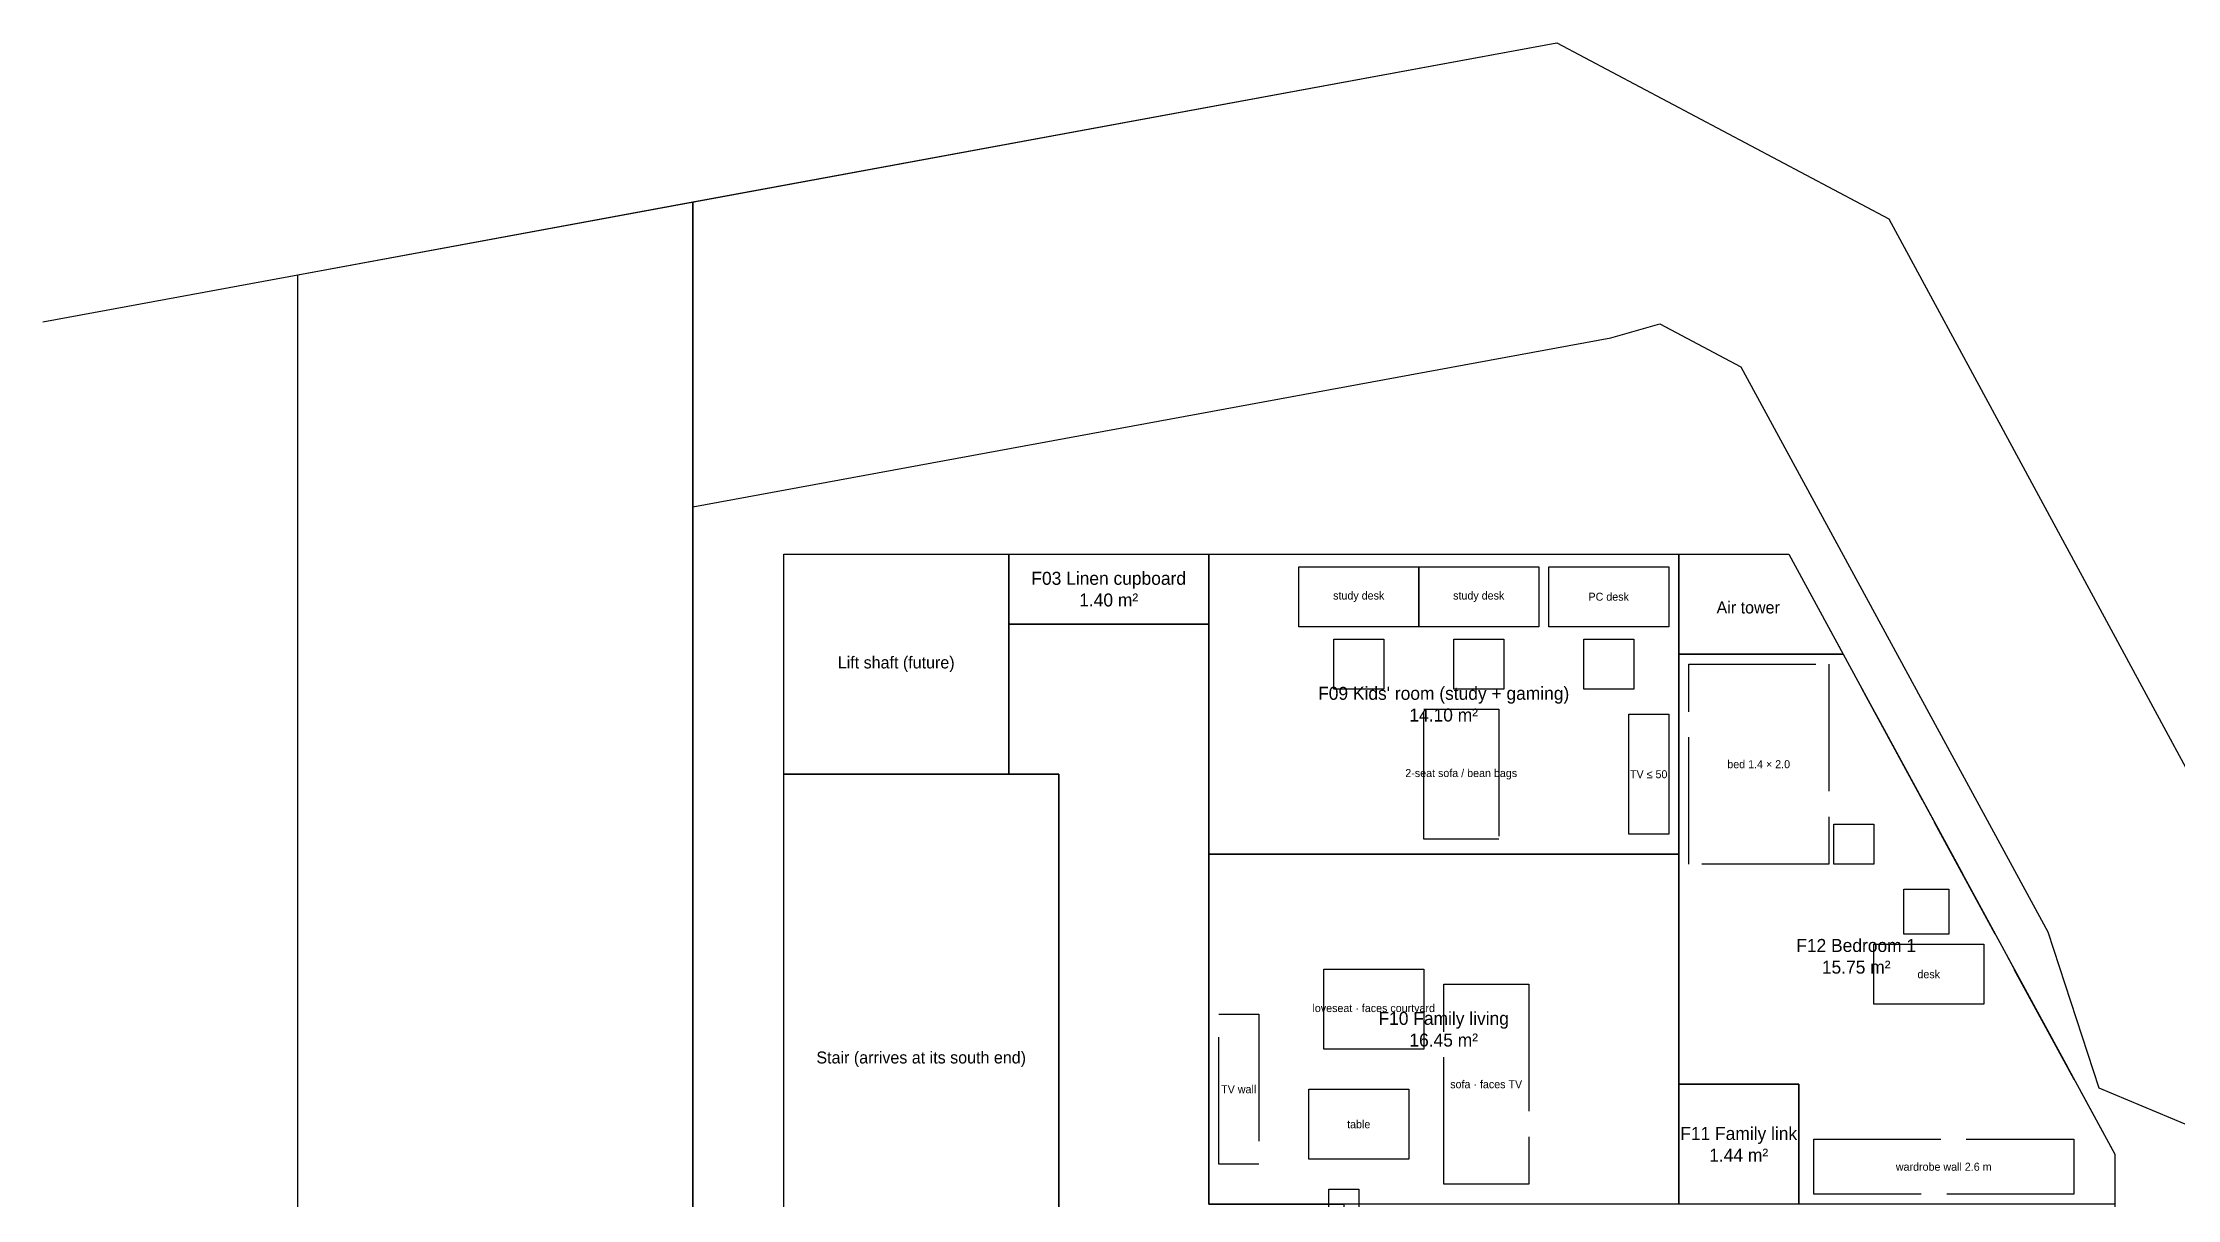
# Model space of a CAD drawing. Header units: metres. Extents: x -6.5 to 29.7, y -47.5 to 1.6.
# Drawn here: x -6.5 to 14.85, y -9.98 to 1.59 of the extents above; entities that cross this region are included whole.
import ezdxf

# ---------------------------------------------------------------- set-up
doc = ezdxf.new("R2010")
doc.units = ezdxf.units.M
doc.linetypes.add('DASHED', pattern=[1.524, 1.27, -0.254])
for name, color, linetype in [('BUILDING-OUTLINE', 1, 'CONTINUOUS'), ('DOORS', 1, 'CONTINUOUS'), ('FURNITURE', 8, 'DASHED'), ('GF-OUTLINE', 8, 'DASHED'), ('MARKS', 4, 'DASHED'), ('OPENINGS', 6, 'CONTINUOUS'), ('ROOM-LABELS', 7, 'CONTINUOUS'), ('ROOMS-CIRC', 9, 'CONTINUOUS'), ('ROOMS-CORE', 252, 'CONTINUOUS'), ('ROOMS-FAMILY', 40, 'CONTINUOUS'), ('ROOMS-SERVICE', 140, 'CONTINUOUS'), ('SITE-DRIVEWAY', 5, 'CONTINUOUS'), ('SITE-ENVELOPE', 3, 'CONTINUOUS'), ('SITE-LAND', 8, 'CONTINUOUS'), ('SITE-LANE', 7, 'CONTINUOUS'), ('WINDOWS', 4, 'CONTINUOUS')]:
    doc.layers.add(name, color=color, linetype=linetype)

msp = doc.modelspace()

# ---------------------------------------------------------------- linework, layer by layer
at = {"layer": 'BUILDING-OUTLINE'}
msp.add_lwpolyline([(0.91, -3.525), (10.961, -3.525), (14.221, -9.525), (14.221, -27.525), (0.91, -27.525)], close=True, dxfattribs=at)
at = {"layer": 'DOORS'}
for p, q in [((5.16, -5.475), (5.16, -6.375)), ((10.01, -8.825), (10.91, -8.825))]:
    msp.add_line(p, q, dxfattribs=at)
at = {"layer": 'FURNITURE'}
for points in [[(6.06, -3.65), (7.26, -3.65), (7.26, -4.25), (6.06, -4.25)], [(7.26, -3.65), (8.46, -3.65), (8.46, -4.25), (7.26, -4.25)], [(8.56, -3.65), (9.76, -3.65), (9.76, -4.25), (8.56, -4.25)], [(6.41, -4.375), (6.91, -4.375), (6.91, -4.875), (6.41, -4.875)], [(7.61, -4.375), (8.11, -4.375), (8.11, -4.875), (7.61, -4.875)], [(8.91, -4.375), (9.41, -4.375), (9.41, -4.875), (8.91, -4.875)], [(9.96, -4.625), (11.36, -4.625), (11.36, -6.625), (9.96, -6.625)], [(7.31, -5.075), (8.06, -5.075), (8.06, -6.375), (7.31, -6.375)], [(9.36, -5.125), (9.76, -5.125), (9.76, -6.325), (9.36, -6.325)], [(11.41, -6.225), (11.81, -6.225), (11.81, -6.625), (11.41, -6.625)], [(12.11, -6.875), (12.56, -6.875), (12.56, -7.325), (12.11, -7.325)], [(11.81, -7.425), (12.91, -7.425), (12.91, -8.025), (11.81, -8.025)], [(6.31, -7.675), (7.31, -7.675), (7.31, -8.475), (6.31, -8.475)], [(7.51, -7.825), (8.36, -7.825), (8.36, -9.825), (7.51, -9.825)], [(5.26, -8.125), (5.66, -8.125), (5.66, -9.625), (5.26, -9.625)], [(6.16, -8.875), (7.16, -8.875), (7.16, -9.575), (6.16, -9.575)], [(11.21, -9.375), (13.81, -9.375), (13.81, -9.925), (11.21, -9.925)]]:
    msp.add_lwpolyline(points, close=True, dxfattribs=at)
at = {"layer": 'GF-OUTLINE'}
msp.add_lwpolyline([(0.91, -3.525), (10.961, -3.525), (14.221, -9.525), (14.221, -27.525), (0.91, -27.525)], close=True, dxfattribs=at)
at = {"layer": 'MARKS'}
msp.add_lwpolyline([(6.36, -9.875), (6.66, -9.875), (6.66, -10.175), (6.36, -10.175)], close=True, dxfattribs=at)
at = {"layer": 'OPENINGS'}
for p, q in [((3.36, -4.225), (4.96, -4.225)), ((3.16, -4.425), (3.16, -5.425)), ((5.16, -6.625), (5.16, -8.025))]:
    msp.add_line(p, q, dxfattribs=at)
at = {"layer": 'ROOMS-CIRC'}
for points in [[(3.16, -4.225), (5.16, -4.225), (5.16, -6.525), (5.16, -10.025), (6.51, -10.025), (6.51, -22.775), (5.16, -22.775), (5.16, -12.725), (3.66, -12.725), (3.66, -11.425), (3.66, -5.725), (3.16, -5.725)], [(9.86, -8.825), (11.06, -8.825), (11.06, -10.025), (9.86, -10.025)]]:
    msp.add_lwpolyline(points, close=True, dxfattribs=at)
at = {"layer": 'ROOMS-CORE'}
for points in [[(0.91, -3.525), (3.16, -3.525), (3.16, -5.725), (0.91, -5.725)], [(9.86, -3.525), (10.961, -3.525), (11.504, -4.525), (9.86, -4.525)], [(0.91, -5.725), (3.66, -5.725), (3.66, -11.425), (0.91, -11.425)]]:
    msp.add_lwpolyline(points, close=True, dxfattribs=at)
at = {"layer": 'ROOMS-FAMILY'}
for points in [[(5.16, -3.525), (9.86, -3.525), (9.86, -6.525), (5.16, -6.525)], [(9.86, -4.525), (11.504, -4.525), (14.221, -9.525), (14.221, -10.025), (11.06, -10.025), (11.06, -8.825), (9.86, -8.825)], [(5.16, -6.525), (9.86, -6.525), (9.86, -10.025), (5.16, -10.025)]]:
    msp.add_lwpolyline(points, close=True, dxfattribs=at)
at = {"layer": 'ROOMS-SERVICE'}
msp.add_lwpolyline([(3.16, -3.525), (5.16, -3.525), (5.16, -4.225), (3.16, -4.225)], close=True, dxfattribs=at)
at = {"layer": 'SITE-DRIVEWAY'}
msp.add_lwpolyline([(-3.95, -0.73), (0, 0), (0, -38.86), (-3.95, -39.59)], close=True, dxfattribs=at)
at = {"layer": 'SITE-ENVELOPE'}
msp.add_lwpolyline([(0, -38.86), (0, -3.05), (9.18, -1.36), (9.67, -1.22), (10.48, -1.65), (13.55, -7.3), (14.06, -8.86), (15.35, -9.4), (18.4, -14.8), (21.13, -21.04), (24.77, -34.3)], close=True, dxfattribs=at)
at = {"layer": 'SITE-LAND'}
msp.add_lwpolyline([(0, 0), (8.64, 1.59), (11.96, -0.17), (15.39, -6.51), (15.68, -7.37), (16.75, -7.83), (20.19, -13.91), (23.02, -20.37), (26.74, -33.94), (0, -38.86)], close=True, dxfattribs=at)
at = {"layer": 'SITE-LANE'}
for points in [[(-6.5, -1.2), (8.64, 1.59)], [(8.64, 1.59), (11.96, -0.17), (15.39, -6.51), (15.68, -7.37), (16.75, -7.83), (20.19, -13.91), (23.02, -20.37), (27.07, -35.15)]]:
    msp.add_lwpolyline(points, dxfattribs=at)
at = {"layer": 'WINDOWS'}
for p, q in [((6.21, -3.525), (9.61, -3.525)), ((11.83, -5.125), (12.7, -6.725)), ((13.21, -7.675), (13.81, -8.775))]:
    msp.add_line(p, q, dxfattribs=at)

# ---------------------------------------------------------------- texts
at = {"layer": 'FURNITURE', "char_height": 0.08, "attachment_point": 5}
for s, insert in [('study desk', (6.66, -3.95)), ('study desk', (7.86, -3.95)), ('PC desk', (9.16, -3.95)), ('2-seat sofa / bean bags', (7.685, -5.725)), ('TV ≤ 50 ', (9.56, -5.725)), ('bed 1.4 × 2.0', (10.66, -5.625)), ('desk', (12.36, -7.725)), ('loveseat · faces courtyard', (6.81, -8.075)), ('TV wall', (5.46, -8.875)), ('sofa · faces TV', (7.935, -8.825)), ('table', (6.66, -9.225)), ('wardrobe wall 2.6 m', (12.51, -9.65))]:
    msp.add_mtext(s, dxfattribs=dict(at, insert=insert))
at = {"layer": 'ROOM-LABELS', "attachment_point": 5}
for s, insert, char_height in [('F03 Linen cupboard\\P1.40 m²', (4.16, -3.875), 0.13), ('Air tower', (10.555, -4.058), 0.12), ('Lift shaft (future)', (2.035, -4.625), 0.12), ("F09 Kids' room (study + gaming)\\P14.10 m²", (7.51, -5.025), 0.13), ('F12 Bedroom 1\\P15.75 m²', (11.635, -7.546), 0.13), ('F10 Family living\\P16.45 m²', (7.51, -8.275), 0.13), ('Stair (arrives at its south end)', (2.285, -8.575), 0.12), ('F11 Family link\\P1.44 m²', (10.46, -9.425), 0.13)]:
    msp.add_mtext(s, dxfattribs=dict(at, insert=insert, char_height=char_height))

doc.saveas('drawing.dxf')
